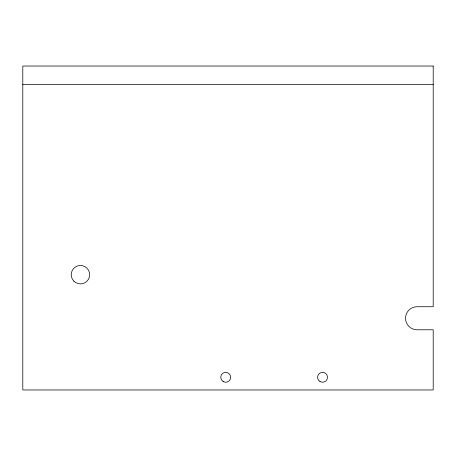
<?xml version="1.0" encoding="UTF-8"?>
<svg xmlns="http://www.w3.org/2000/svg" width="456" height="456" viewBox="0 0 456 456"><rect width="100%" height="100%" fill="white"/><g stroke="black" fill="none" stroke-linecap="round" stroke-linejoin="round"><path stroke-width="0.68" d="M22.8 84.474L433.2 84.474M433.2 66.029L22.8 66.029L22.8 389.971L433.2 389.971L433.2 329.791L417.063 329.791A11.525 11.525 0 0 1 405.532 318.265A11.525 11.525 0 0 1 417.063 306.734L433.2 306.734L433.2 66.029M73.918 281.209A9.223 9.223 0 0 0 89.347 277.077A9.223 9.223 0 0 0 78.056 265.78A9.223 9.223 0 0 0 73.918 281.209M223.218 381.581A4.959 4.959 0 0 0 230.65 377.289A4.959 4.959 0 0 0 223.218 372.997A4.959 4.959 0 0 0 223.218 381.581M320.049 381.581A4.959 4.959 0 0 0 327.488 377.289A4.959 4.959 0 0 0 320.049 372.997A4.959 4.959 0 0 0 320.049 381.581"/></g></svg>
